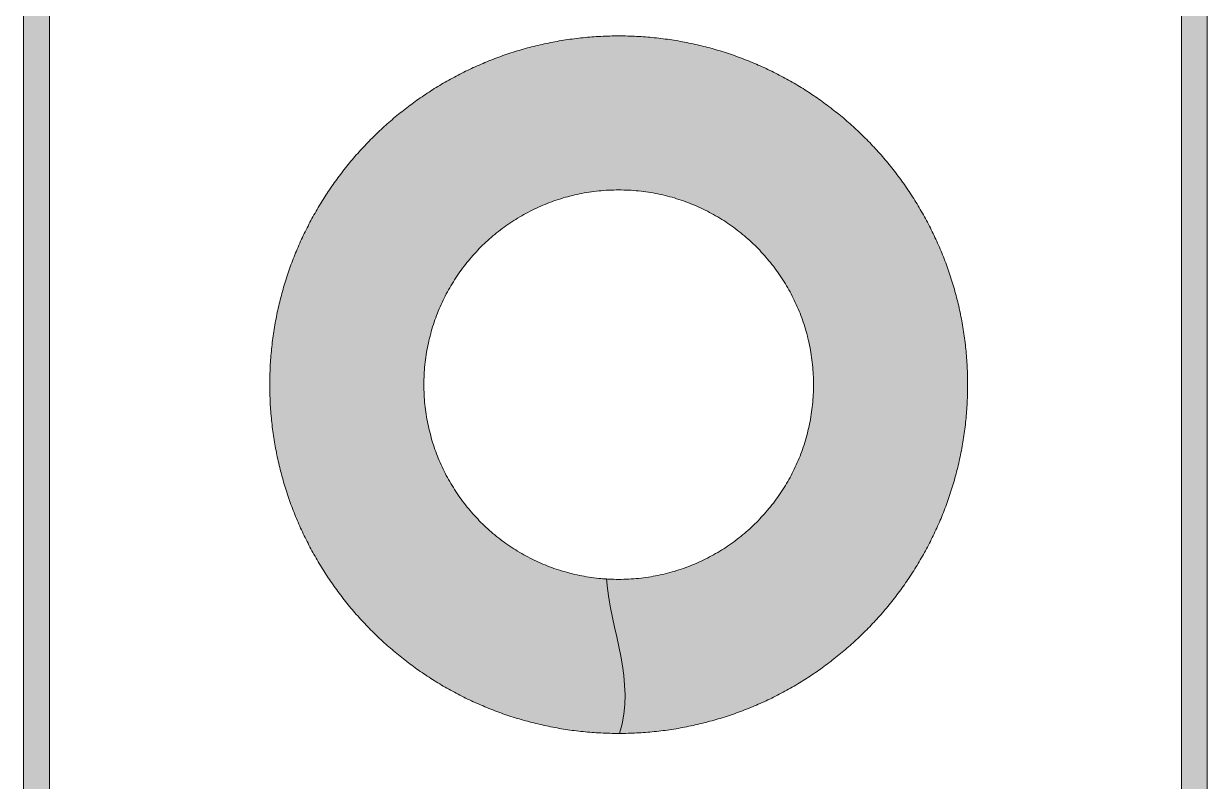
# Model space of a CAD drawing. Header units: millimetres. Extents: x 19 to 38, y -32 to 86.
# Drawn here: x 19.13 to 38.33, y 24.02 to 36.31 of the extents above; entities that cross this region are included whole.
import ezdxf

# ---------------------------------------------------------------- set-up
doc = ezdxf.new("R2010")
doc.units = ezdxf.units.MM
doc.header["$MEASUREMENT"] = 0
doc.layers.add('Layer 2', color=7, linetype='Continuous', lineweight=0)

msp = doc.modelspace()

# ---------------------------------------------------------------- hatches: boundary and pattern name
at = {"layer": 'Layer 2', "transparency": 33554687}
h = msp.add_hatch(color=7, dxfattribs=at)
h.dxf.hatch_style = 2
edge = h.paths.add_edge_path()
edge.add_spline(control_points=[(35.514, 77.363), (35.514, 77.363), (35.083, 77.362), (35.083, 77.362), (35.083, 77.362), (34.652, 77.36), (34.652, 77.36), (33.813, 77.358), (34.893, 77.355), (34.053, 77.353), (34.053, 77.209), (34.053, 77.075), (34.053, 76.929), (34.893, 76.931), (33.813, 76.934), (34.652, 76.936), (34.652, 76.936), (35.083, 76.938), (35.083, 76.938), (35.083, 76.938), (35.514, 76.939), (35.514, 76.939), (35.679, 76.939), (35.841, 76.922), (35.997, 76.889), (36.153, 76.857), (36.304, 76.809), (36.447, 76.747), (36.591, 76.686), (36.727, 76.61), (36.855, 76.523), (36.982, 76.435), (37.101, 76.336), (37.21, 76.226), (37.319, 76.115), (37.417, 75.995), (37.503, 75.865), (37.59, 75.736), (37.664, 75.598), (37.725, 75.452), (37.786, 75.307), (37.833, 75.154), (37.865, 74.996), (37.897, 74.838), (37.914, 74.674), (37.914, 74.506), (37.914, 74.506), (37.914, 61.498), (37.914, 61.498), (37.914, 61.498), (37.914, 48.49), (37.914, 48.49), (37.914, 48.49), (37.914, 35.482), (37.914, 35.482), (37.914, 35.482), (37.914, 22.474), (37.914, 22.474), (37.914, 22.474), (37.914, 9.466), (37.914, 9.466), (37.914, 9.466), (37.914, -3.542), (37.914, -3.542), (37.914, -3.542), (37.914, -16.55), (37.914, -16.55), (37.914, -16.55), (37.914, -29.558), (37.914, -29.558), (37.914, -29.725), (37.897, -29.889), (37.865, -30.047), (37.833, -30.205), (37.786, -30.358), (37.725, -30.504), (37.664, -30.649), (37.59, -30.787), (37.503, -30.917), (37.417, -31.046), (37.319, -31.167), (37.21, -31.277), (37.101, -31.387), (36.982, -31.486), (36.855, -31.574), (36.727, -31.661), (36.591, -31.737), (36.447, -31.798), (36.304, -31.86), (36.153, -31.908), (35.997, -31.94), (35.841, -31.973), (35.679, -31.99), (35.514, -31.99), (35.514, -31.99), (33.818, -31.99), (33.818, -31.99), (33.818, -31.99), (32.123, -31.99), (32.123, -31.99), (32.123, -31.99), (30.427, -31.99), (30.427, -31.99), (30.427, -31.99), (28.732, -31.99), (28.732, -31.99), (28.732, -31.99), (27.037, -31.99), (27.037, -31.99), (27.037, -31.99), (25.341, -31.99), (25.341, -31.99), (25.341, -31.99), (23.646, -31.99), (23.646, -31.99), (23.646, -31.99), (21.95, -31.99), (21.95, -31.99), (21.785, -31.99), (21.623, -31.973), (21.467, -31.94), (21.311, -31.908), (21.161, -31.86), (21.017, -31.798), (20.873, -31.737), (20.737, -31.661), (20.609, -31.574), (20.482, -31.486), (20.363, -31.387), (20.254, -31.277), (20.145, -31.167), (20.047, -31.046), (19.961, -30.917), (19.874, -30.787), (19.8, -30.649), (19.739, -30.504), (19.678, -30.358), (19.631, -30.205), (19.599, -30.047), (19.567, -29.889), (19.55, -29.725), (19.55, -29.558), (19.55, -29.558), (19.55, -16.55), (19.55, -16.55), (19.55, -16.55), (19.55, -3.542), (19.55, -3.542), (19.55, -3.542), (19.55, 9.466), (19.55, 9.466), (19.55, 9.466), (19.55, 22.474), (19.55, 22.474), (19.55, 22.474), (19.55, 35.482), (19.55, 35.482), (19.55, 35.482), (19.55, 48.49), (19.55, 48.49), (19.55, 48.49), (19.55, 61.498), (19.55, 61.498), (19.55, 61.498), (19.55, 74.506), (19.55, 74.506), (19.55, 74.674), (19.567, 74.838), (19.599, 74.996), (19.631, 75.154), (19.678, 75.307), (19.739, 75.452), (19.8, 75.598), (19.874, 75.736), (19.961, 75.865), (20.047, 75.995), (20.145, 76.115), (20.254, 76.226), (20.363, 76.336), (20.482, 76.435), (20.609, 76.523), (20.737, 76.61), (20.873, 76.686), (21.017, 76.747), (21.161, 76.809), (21.311, 76.857), (21.467, 76.889), (21.623, 76.922), (21.785, 76.939), (21.95, 76.939), (21.95, 76.939), (22.391, 76.939), (22.391, 76.939), (22.391, 76.939), (22.833, 76.939), (22.833, 76.939), (22.833, 76.939), (21.867, 76.939), (21.867, 76.939), (22.256, 76.939), (22.756, 76.939), (23.144, 76.939), (23.144, 77.084), (23.144, 77.219), (23.144, 77.363), (22.757, 77.361), (22.256, 77.364), (21.867, 77.363), (21.867, 77.363), (22.833, 77.363), (22.833, 77.363), (22.833, 77.363), (22.391, 77.363), (22.391, 77.363), (22.391, 77.363), (21.95, 77.363), (21.95, 77.363), (21.756, 77.363), (21.566, 77.343), (21.383, 77.305), (21.2, 77.267), (21.023, 77.21), (20.854, 77.138), (20.686, 77.066), (20.526, 76.977), (20.376, 76.874), (20.226, 76.772), (20.086, 76.655), (19.958, 76.525), (19.831, 76.396), (19.715, 76.254), (19.614, 76.102), (19.513, 75.95), (19.425, 75.788), (19.354, 75.617), (19.283, 75.446), (19.227, 75.267), (19.189, 75.081), (19.152, 74.896), (19.132, 74.703), (19.132, 74.506), (19.132, 74.506), (19.132, 61.498), (19.132, 61.498), (19.132, 61.498), (19.132, 48.49), (19.132, 48.49), (19.132, 48.49), (19.132, 35.482), (19.132, 35.482), (19.132, 35.482), (19.132, 22.474), (19.132, 22.474), (19.132, 22.474), (19.132, 9.466), (19.132, 9.466), (19.132, 9.466), (19.132, -3.542), (19.132, -3.542), (19.132, -3.542), (19.132, -16.55), (19.132, -16.55), (19.132, -16.55), (19.132, -29.558), (19.132, -29.558), (19.132, -29.755), (19.152, -29.947), (19.189, -30.133), (19.227, -30.318), (19.283, -30.498), (19.354, -30.668), (19.425, -30.839), (19.513, -31.002), (19.614, -31.154), (19.715, -31.306), (19.831, -31.447), (19.958, -31.576), (20.086, -31.706), (20.226, -31.823), (20.376, -31.925), (20.526, -32.028), (20.686, -32.117), (20.854, -32.189), (21.023, -32.261), (21.2, -32.318), (21.383, -32.356), (21.566, -32.394), (21.756, -32.414), (21.95, -32.414), (21.95, -32.414), (23.646, -32.414), (23.646, -32.414), (23.646, -32.414), (25.341, -32.414), (25.341, -32.414), (25.341, -32.414), (27.037, -32.414), (27.037, -32.414), (27.037, -32.414), (28.732, -32.414), (28.732, -32.414), (28.732, -32.414), (30.427, -32.414), (30.427, -32.414), (30.427, -32.414), (32.123, -32.414), (32.123, -32.414), (32.123, -32.414), (33.818, -32.414), (33.818, -32.414), (33.818, -32.414), (35.514, -32.414), (35.514, -32.414), (35.708, -32.414), (35.898, -32.394), (36.081, -32.356), (36.264, -32.318), (36.441, -32.261), (36.61, -32.189), (36.778, -32.117), (36.938, -32.028), (37.088, -31.925), (37.238, -31.823), (37.378, -31.706), (37.506, -31.576), (37.633, -31.447), (37.749, -31.306), (37.85, -31.154), (37.952, -31.002), (38.039, -30.839), (38.11, -30.668), (38.182, -30.498), (38.237, -30.318), (38.275, -30.133), (38.312, -29.947), (38.332, -29.755), (38.332, -29.558), (38.332, -29.558), (38.332, -16.55), (38.332, -16.55), (38.332, -16.55), (38.332, -3.542), (38.332, -3.542), (38.332, -3.542), (38.332, 9.466), (38.332, 9.466), (38.332, 9.466), (38.332, 22.474), (38.332, 22.474), (38.332, 22.474), (38.332, 35.482), (38.332, 35.482), (38.332, 35.482), (38.332, 48.49), (38.332, 48.49), (38.332, 48.49), (38.332, 61.498), (38.332, 61.498), (38.332, 61.498), (38.332, 74.506), (38.332, 74.506), (38.332, 74.703), (38.312, 74.896), (38.275, 75.081), (38.237, 75.267), (38.182, 75.446), (38.11, 75.617), (38.039, 75.788), (37.952, 75.95), (37.85, 76.102), (37.749, 76.254), (37.633, 76.396), (37.506, 76.525), (37.378, 76.655), (37.238, 76.772), (37.088, 76.874), (36.938, 76.977), (36.778, 77.066), (36.61, 77.138), (36.441, 77.21), (36.264, 77.267), (36.081, 77.305), (35.898, 77.343), (35.708, 77.363), (35.514, 77.363)], knot_values=[0, 0, 0, 0, 1, 1, 1, 2, 2, 2, 3, 3, 3, 4, 4, 4, 5, 5, 5, 6, 6, 6, 7, 7, 7, 8, 8, 8, 9, 9, 9, 10, 10, 10, 11, 11, 11, 12, 12, 12, 13, 13, 13, 14, 14, 14, 15, 15, 15, 16, 16, 16, 17, 17, 17, 18, 18, 18, 19, 19, 19, 20, 20, 20, 21, 21, 21, 22, 22, 22, 23, 23, 23, 24, 24, 24, 25, 25, 25, 26, 26, 26, 27, 27, 27, 28, 28, 28, 29, 29, 29, 30, 30, 30, 31, 31, 31, 32, 32, 32, 33, 33, 33, 34, 34, 34, 35, 35, 35, 36, 36, 36, 37, 37, 37, 38, 38, 38, 39, 39, 39, 40, 40, 40, 41, 41, 41, 42, 42, 42, 43, 43, 43, 44, 44, 44, 45, 45, 45, 46, 46, 46, 47, 47, 47, 48, 48, 48, 49, 49, 49, 50, 50, 50, 51, 51, 51, 52, 52, 52, 53, 53, 53, 54, 54, 54, 55, 55, 55, 56, 56, 56, 57, 57, 57, 58, 58, 58, 59, 59, 59, 60, 60, 60, 61, 61, 61, 62, 62, 62, 63, 63, 63, 64, 64, 64, 65, 65, 65, 66, 66, 66, 67, 67, 67, 68, 68, 68, 69, 69, 69, 70, 70, 70, 71, 71, 71, 72, 72, 72, 73, 73, 73, 74, 74, 74, 75, 75, 75, 76, 76, 76, 77, 77, 77, 78, 78, 78, 79, 79, 79, 80, 80, 80, 81, 81, 81, 82, 82, 82, 83, 83, 83, 84, 84, 84, 85, 85, 85, 86, 86, 86, 87, 87, 87, 88, 88, 88, 89, 89, 89, 90, 90, 90, 91, 91, 91, 92, 92, 92, 93, 93, 93, 94, 94, 94, 95, 95, 95, 96, 96, 96, 97, 97, 97, 98, 98, 98, 99, 99, 99, 100, 100, 100, 101, 101, 101, 102, 102, 102, 103, 103, 103, 104, 104, 104, 105, 105, 105, 106, 106, 106, 107, 107, 107, 108, 108, 108, 109, 109, 109, 110, 110, 110, 111, 111, 111, 112, 112, 112, 113, 113, 113, 114, 114, 114, 115, 115, 115, 116, 116, 116, 117, 117, 117, 118, 118, 118, 119, 119, 119, 120, 120, 120, 121, 121, 121, 122, 122, 122, 123, 123, 123, 124, 124, 124, 125, 125, 125, 126, 126, 126, 127, 127, 127, 128, 128, 128, 128], degree=3, periodic=0)
h = msp.add_hatch(color=7, dxfattribs=at)
h.dxf.hatch_style = 2
edge = h.paths.add_edge_path()
edge.add_spline(control_points=[(34.437, 30.747), (34.432, 30.844), (34.424, 30.939), (34.415, 31.034), (34.405, 31.129), (34.393, 31.224), (34.379, 31.317), (34.364, 31.411), (34.348, 31.504), (34.329, 31.596), (34.31, 31.688), (34.289, 31.779), (34.266, 31.869), (34.242, 31.96), (34.217, 32.049), (34.189, 32.138), (34.162, 32.226), (34.132, 32.314), (34.1, 32.401), (34.068, 32.487), (34.034, 32.573), (33.999, 32.657), (33.963, 32.742), (33.925, 32.826), (33.885, 32.908), (33.845, 32.991), (33.804, 33.072), (33.76, 33.152), (33.716, 33.232), (33.671, 33.311), (33.623, 33.389), (33.576, 33.467), (33.527, 33.543), (33.476, 33.619), (33.425, 33.694), (33.373, 33.768), (33.318, 33.841), (33.264, 33.913), (33.208, 33.985), (33.15, 34.055), (33.092, 34.125), (33.033, 34.193), (32.972, 34.26), (32.911, 34.327), (32.848, 34.393), (32.784, 34.457), (32.72, 34.521), (32.655, 34.583), (32.588, 34.644), (32.521, 34.705), (32.452, 34.765), (32.382, 34.822), (32.312, 34.88), (32.241, 34.936), (32.168, 34.99), (32.096, 35.045), (32.022, 35.098), (31.946, 35.148), (31.871, 35.199), (31.795, 35.249), (31.717, 35.296), (31.639, 35.343), (31.56, 35.389), (31.48, 35.432), (31.4, 35.476), (31.318, 35.518), (31.236, 35.557), (31.153, 35.597), (31.07, 35.635), (30.985, 35.671), (30.9, 35.707), (30.815, 35.741), (30.728, 35.772), (30.641, 35.804), (30.554, 35.834), (30.465, 35.862), (30.377, 35.889), (30.287, 35.915), (30.197, 35.938), (30.107, 35.961), (30.015, 35.982), (29.923, 36.001), (29.831, 36.02), (29.738, 36.037), (29.645, 36.051), (29.551, 36.065), (29.457, 36.077), (29.362, 36.087), (29.267, 36.097), (29.171, 36.104), (29.075, 36.109), (28.979, 36.114), (28.882, 36.116), (28.784, 36.116), (28.687, 36.116), (28.59, 36.114), (28.493, 36.109), (28.397, 36.104), (28.301, 36.097), (28.206, 36.087), (28.111, 36.077), (28.017, 36.065), (27.923, 36.051), (27.83, 36.037), (27.737, 36.02), (27.645, 36.001), (27.553, 35.982), (27.462, 35.961), (27.371, 35.938), (27.281, 35.915), (27.191, 35.889), (27.103, 35.862), (27.014, 35.834), (26.927, 35.804), (26.84, 35.772), (26.753, 35.741), (26.668, 35.707), (26.583, 35.671), (26.498, 35.635), (26.415, 35.597), (26.332, 35.557), (26.25, 35.518), (26.169, 35.476), (26.088, 35.432), (26.008, 35.389), (25.929, 35.343), (25.851, 35.296), (25.774, 35.249), (25.697, 35.199), (25.622, 35.148), (25.546, 35.098), (25.472, 35.045), (25.4, 34.99), (25.327, 34.936), (25.256, 34.88), (25.186, 34.822), (25.116, 34.765), (25.047, 34.705), (24.98, 34.644), (24.913, 34.583), (24.848, 34.521), (24.784, 34.457), (24.72, 34.393), (24.657, 34.327), (24.596, 34.26), (24.535, 34.193), (24.476, 34.125), (24.418, 34.055), (24.36, 33.985), (24.304, 33.913), (24.25, 33.841), (24.196, 33.768), (24.143, 33.694), (24.092, 33.619), (24.041, 33.543), (23.992, 33.467), (23.945, 33.389), (23.897, 33.311), (23.852, 33.232), (23.808, 33.152), (23.765, 33.072), (23.723, 32.991), (23.683, 32.908), (23.643, 32.826), (23.605, 32.742), (23.57, 32.657), (23.534, 32.573), (23.5, 32.487), (23.468, 32.401), (23.436, 32.314), (23.407, 32.226), (23.379, 32.138), (23.351, 32.049), (23.326, 31.96), (23.303, 31.869), (23.279, 31.779), (23.258, 31.688), (23.239, 31.596), (23.22, 31.504), (23.204, 31.411), (23.189, 31.317), (23.175, 31.224), (23.163, 31.129), (23.153, 31.034), (23.144, 30.939), (23.136, 30.844), (23.131, 30.747), (23.127, 30.651), (23.124, 30.554), (23.124, 30.456), (23.124, 30.359), (23.127, 30.262), (23.131, 30.166), (23.136, 30.069), (23.144, 29.974), (23.153, 29.879), (23.163, 29.784), (23.175, 29.689), (23.189, 29.596), (23.204, 29.502), (23.22, 29.409), (23.239, 29.317), (23.258, 29.225), (23.279, 29.134), (23.303, 29.044), (23.326, 28.953), (23.351, 28.864), (23.379, 28.775), (23.407, 28.687), (23.436, 28.599), (23.468, 28.512), (23.5, 28.426), (23.534, 28.34), (23.57, 28.255), (23.605, 28.171), (23.643, 28.087), (23.683, 28.005), (23.723, 27.922), (23.765, 27.841), (23.808, 27.761), (23.852, 27.681), (23.897, 27.602), (23.945, 27.524), (23.992, 27.446), (24.041, 27.369), (24.092, 27.294), (24.143, 27.219), (24.196, 27.145), (24.25, 27.072), (24.304, 26.999), (24.36, 26.928), (24.418, 26.858), (24.476, 26.788), (24.535, 26.72), (24.596, 26.653), (24.657, 26.586), (24.72, 26.52), (24.784, 26.456), (24.848, 26.392), (24.913, 26.329), (24.98, 26.269), (25.047, 26.208), (25.116, 26.148), (25.186, 26.091), (25.256, 26.033), (25.327, 25.977), (25.4, 25.922), (25.472, 25.868), (25.546, 25.815), (25.622, 25.764), (25.697, 25.713), (25.774, 25.664), (25.851, 25.617), (25.929, 25.57), (26.008, 25.524), (26.088, 25.481), (26.169, 25.437), (26.25, 25.395), (26.332, 25.355), (26.415, 25.316), (26.498, 25.278), (26.583, 25.242), (26.668, 25.206), (26.753, 25.172), (26.84, 25.14), (26.927, 25.109), (27.014, 25.079), (27.103, 25.051), (27.191, 25.024), (27.281, 24.998), (27.371, 24.975), (27.462, 24.952), (27.553, 24.93), (27.645, 24.912), (27.737, 24.893), (27.83, 24.876), (27.923, 24.862), (28.017, 24.847), (28.111, 24.835), (28.206, 24.826), (28.301, 24.816), (28.397, 24.809), (28.493, 24.804), (28.59, 24.799), (28.687, 24.796), (28.784, 24.796), (28.788, 24.796), (28.791, 24.797), (28.795, 24.797), (29.067, 25.632), (28.652, 26.468), (28.584, 27.303), (28.543, 27.306), (28.502, 27.309), (28.461, 27.313), (28.408, 27.318), (28.355, 27.325), (28.303, 27.333), (28.251, 27.341), (28.199, 27.35), (28.147, 27.361), (28.096, 27.371), (28.045, 27.383), (27.994, 27.396), (27.944, 27.409), (27.894, 27.423), (27.844, 27.438), (27.795, 27.454), (27.746, 27.47), (27.698, 27.488), (27.649, 27.506), (27.601, 27.525), (27.554, 27.545), (27.507, 27.565), (27.46, 27.586), (27.414, 27.608), (27.368, 27.63), (27.323, 27.653), (27.278, 27.678), (27.233, 27.702), (27.189, 27.728), (27.145, 27.754), (27.102, 27.78), (27.059, 27.808), (27.017, 27.836), (26.975, 27.864), (26.934, 27.894), (26.893, 27.924), (26.853, 27.955), (26.813, 27.986), (26.774, 28.018), (26.735, 28.05), (26.697, 28.083), (26.659, 28.117), (26.622, 28.151), (26.585, 28.186), (26.55, 28.222), (26.514, 28.258), (26.479, 28.294), (26.445, 28.332), (26.411, 28.369), (26.378, 28.407), (26.346, 28.446), (26.313, 28.485), (26.282, 28.525), (26.252, 28.566), (26.222, 28.606), (26.192, 28.648), (26.164, 28.69), (26.135, 28.732), (26.108, 28.774), (26.082, 28.818), (26.055, 28.861), (26.03, 28.905), (26.005, 28.95), (25.981, 28.995), (25.958, 29.04), (25.936, 29.086), (25.913, 29.132), (25.892, 29.179), (25.872, 29.226), (25.852, 29.274), (25.834, 29.322), (25.816, 29.37), (25.798, 29.418), (25.782, 29.467), (25.766, 29.517), (25.751, 29.566), (25.737, 29.616), (25.724, 29.667), (25.711, 29.717), (25.699, 29.768), (25.688, 29.82), (25.678, 29.871), (25.668, 29.923), (25.66, 29.975), (25.652, 30.027), (25.646, 30.08), (25.64, 30.133), (25.635, 30.186), (25.631, 30.24), (25.628, 30.294), (25.625, 30.348), (25.624, 30.402), (25.624, 30.456), (25.624, 30.511), (25.625, 30.565), (25.628, 30.619), (25.631, 30.673), (25.635, 30.726), (25.64, 30.78), (25.646, 30.833), (25.652, 30.885), (25.66, 30.938), (25.668, 30.99), (25.678, 31.042), (25.688, 31.093), (25.699, 31.145), (25.711, 31.196), (25.724, 31.246), (25.737, 31.297), (25.751, 31.347), (25.766, 31.396), (25.782, 31.446), (25.798, 31.495), (25.816, 31.543), (25.834, 31.591), (25.852, 31.639), (25.872, 31.686), (25.892, 31.734), (25.913, 31.78), (25.936, 31.826), (25.958, 31.872), (25.981, 31.918), (26.005, 31.963), (26.03, 32.007), (26.055, 32.052), (26.082, 32.095), (26.108, 32.138), (26.135, 32.181), (26.164, 32.223), (26.192, 32.265), (26.222, 32.307), (26.252, 32.347), (26.282, 32.388), (26.313, 32.427), (26.346, 32.466), (26.378, 32.505), (26.411, 32.544), (26.445, 32.581), (26.479, 32.619), (26.514, 32.655), (26.55, 32.691), (26.585, 32.727), (26.622, 32.762), (26.659, 32.796), (26.697, 32.83), (26.735, 32.863), (26.774, 32.895), (26.813, 32.927), (26.853, 32.958), (26.893, 32.989), (26.934, 33.019), (26.975, 33.048), (27.017, 33.077), (27.059, 33.105), (27.102, 33.133), (27.145, 33.159), (27.189, 33.185), (27.233, 33.211), (27.278, 33.235), (27.323, 33.259), (27.368, 33.283), (27.414, 33.305), (27.46, 33.327), (27.507, 33.348), (27.554, 33.368), (27.601, 33.388), (27.649, 33.407), (27.698, 33.425), (27.746, 33.442), (27.795, 33.459), (27.844, 33.474), (27.894, 33.49), (27.944, 33.504), (27.994, 33.517), (28.045, 33.53), (28.096, 33.542), (28.147, 33.552), (28.199, 33.563), (28.251, 33.572), (28.303, 33.58), (28.355, 33.588), (28.408, 33.595), (28.461, 33.6), (28.514, 33.606), (28.568, 33.61), (28.621, 33.612), (28.675, 33.615), (28.73, 33.616), (28.784, 33.616), (28.839, 33.616), (28.893, 33.615), (28.947, 33.612), (29.001, 33.61), (29.054, 33.606), (29.107, 33.6), (29.16, 33.595), (29.213, 33.588), (29.265, 33.58), (29.318, 33.572), (29.369, 33.563), (29.421, 33.552), (29.472, 33.542), (29.523, 33.53), (29.574, 33.517), (29.624, 33.504), (29.674, 33.49), (29.724, 33.474), (29.773, 33.459), (29.822, 33.442), (29.871, 33.425), (29.919, 33.407), (29.967, 33.388), (30.014, 33.368), (30.061, 33.348), (30.108, 33.327), (30.154, 33.305), (30.2, 33.283), (30.246, 33.259), (30.29, 33.235), (30.335, 33.211), (30.379, 33.185), (30.423, 33.159), (30.466, 33.133), (30.509, 33.105), (30.551, 33.077), (30.593, 33.048), (30.634, 33.019), (30.675, 32.989), (30.715, 32.958), (30.755, 32.927), (30.794, 32.895), (30.833, 32.863), (30.871, 32.83), (30.909, 32.796), (30.946, 32.762), (30.983, 32.727), (31.018, 32.691), (31.054, 32.655), (31.089, 32.619), (31.123, 32.581), (31.157, 32.544), (31.19, 32.505), (31.222, 32.466), (31.255, 32.427), (31.286, 32.388), (31.316, 32.347), (31.347, 32.307), (31.376, 32.265), (31.404, 32.223), (31.433, 32.181), (31.46, 32.138), (31.487, 32.095), (31.513, 32.052), (31.538, 32.007), (31.563, 31.963), (31.587, 31.918), (31.61, 31.872), (31.632, 31.826), (31.655, 31.78), (31.676, 31.734), (31.696, 31.686), (31.716, 31.639), (31.735, 31.591), (31.752, 31.543), (31.77, 31.495), (31.787, 31.446), (31.802, 31.396), (31.817, 31.347), (31.832, 31.297), (31.845, 31.246), (31.858, 31.196), (31.869, 31.145), (31.88, 31.093), (31.89, 31.042), (31.9, 30.99), (31.908, 30.938), (31.916, 30.885), (31.922, 30.833), (31.928, 30.78), (31.933, 30.726), (31.937, 30.673), (31.94, 30.619), (31.943, 30.565), (31.944, 30.511), (31.944, 30.456), (31.944, 30.402), (31.943, 30.348), (31.94, 30.294), (31.937, 30.24), (31.933, 30.186), (31.928, 30.133), (31.922, 30.08), (31.916, 30.027), (31.908, 29.975), (31.9, 29.923), (31.89, 29.871), (31.88, 29.82), (31.869, 29.768), (31.858, 29.717), (31.845, 29.667), (31.832, 29.616), (31.817, 29.566), (31.802, 29.517), (31.787, 29.467), (31.77, 29.418), (31.752, 29.37), (31.735, 29.322), (31.716, 29.274), (31.696, 29.226), (31.676, 29.179), (31.655, 29.132), (31.632, 29.086), (31.61, 29.04), (31.587, 28.995), (31.563, 28.95), (31.538, 28.905), (31.513, 28.861), (31.487, 28.818), (31.46, 28.774), (31.433, 28.732), (31.404, 28.69), (31.376, 28.648), (31.347, 28.606), (31.316, 28.566), (31.286, 28.525), (31.255, 28.485), (31.222, 28.446), (31.19, 28.407), (31.157, 28.369), (31.123, 28.332), (31.089, 28.294), (31.054, 28.258), (31.018, 28.222), (30.983, 28.186), (30.946, 28.151), (30.909, 28.117), (30.871, 28.083), (30.833, 28.05), (30.794, 28.018), (30.755, 27.986), (30.715, 27.955), (30.675, 27.924), (30.634, 27.894), (30.593, 27.864), (30.551, 27.836), (30.509, 27.808), (30.466, 27.78), (30.423, 27.754), (30.379, 27.728), (30.335, 27.702), (30.29, 27.678), (30.246, 27.653), (30.2, 27.63), (30.154, 27.608), (30.108, 27.586), (30.061, 27.565), (30.014, 27.545), (29.967, 27.525), (29.919, 27.506), (29.871, 27.488), (29.822, 27.47), (29.773, 27.454), (29.724, 27.438), (29.674, 27.423), (29.624, 27.409), (29.574, 27.396), (29.523, 27.383), (29.472, 27.371), (29.421, 27.361), (29.369, 27.35), (29.318, 27.341), (29.265, 27.333), (29.213, 27.325), (29.16, 27.318), (29.107, 27.313), (29.054, 27.307), (29.001, 27.303), (28.947, 27.301), (28.893, 27.298), (28.839, 27.296), (28.784, 27.296), (28.73, 27.296), (28.675, 27.298), (28.621, 27.301), (28.609, 27.301), (28.597, 27.303), (28.584, 27.303), (28.652, 26.468), (29.067, 25.632), (28.795, 24.797), (28.889, 24.797), (28.982, 24.799), (29.075, 24.804), (29.171, 24.809), (29.267, 24.816), (29.362, 24.826), (29.457, 24.835), (29.551, 24.847), (29.645, 24.862), (29.738, 24.876), (29.831, 24.893), (29.923, 24.912), (30.015, 24.93), (30.107, 24.952), (30.197, 24.975), (30.287, 24.998), (30.377, 25.024), (30.465, 25.051), (30.554, 25.079), (30.641, 25.109), (30.728, 25.14), (30.815, 25.172), (30.9, 25.206), (30.985, 25.242), (31.07, 25.278), (31.153, 25.316), (31.236, 25.355), (31.318, 25.395), (31.4, 25.437), (31.48, 25.481), (31.56, 25.524), (31.639, 25.57), (31.717, 25.617), (31.795, 25.664), (31.871, 25.713), (31.946, 25.764), (32.022, 25.815), (32.096, 25.868), (32.168, 25.922), (32.241, 25.977), (32.312, 26.033), (32.382, 26.091), (32.452, 26.148), (32.521, 26.208), (32.588, 26.269), (32.655, 26.329), (32.72, 26.392), (32.784, 26.456), (32.848, 26.52), (32.911, 26.586), (32.972, 26.653), (33.033, 26.72), (33.092, 26.788), (33.15, 26.858), (33.208, 26.928), (33.264, 26.999), (33.318, 27.072), (33.373, 27.145), (33.425, 27.219), (33.476, 27.294), (33.527, 27.369), (33.576, 27.446), (33.623, 27.524), (33.671, 27.602), (33.716, 27.681), (33.76, 27.761), (33.804, 27.841), (33.845, 27.922), (33.885, 28.005), (33.925, 28.087), (33.963, 28.171), (33.999, 28.255), (34.034, 28.34), (34.068, 28.426), (34.1, 28.512), (34.132, 28.599), (34.162, 28.687), (34.189, 28.775), (34.217, 28.864), (34.242, 28.953), (34.266, 29.044), (34.289, 29.134), (34.31, 29.225), (34.329, 29.317), (34.348, 29.409), (34.364, 29.502), (34.379, 29.596), (34.393, 29.689), (34.405, 29.784), (34.415, 29.879), (34.424, 29.974), (34.432, 30.069), (34.437, 30.166), (34.442, 30.262), (34.444, 30.359), (34.444, 30.456), (34.444, 30.554), (34.442, 30.651), (34.437, 30.747)], knot_values=[0, 0, 0, 0, 1, 1, 1, 2, 2, 2, 3, 3, 3, 4, 4, 4, 5, 5, 5, 6, 6, 6, 7, 7, 7, 8, 8, 8, 9, 9, 9, 10, 10, 10, 11, 11, 11, 12, 12, 12, 13, 13, 13, 14, 14, 14, 15, 15, 15, 16, 16, 16, 17, 17, 17, 18, 18, 18, 19, 19, 19, 20, 20, 20, 21, 21, 21, 22, 22, 22, 23, 23, 23, 24, 24, 24, 25, 25, 25, 26, 26, 26, 27, 27, 27, 28, 28, 28, 29, 29, 29, 30, 30, 30, 31, 31, 31, 32, 32, 32, 33, 33, 33, 34, 34, 34, 35, 35, 35, 36, 36, 36, 37, 37, 37, 38, 38, 38, 39, 39, 39, 40, 40, 40, 41, 41, 41, 42, 42, 42, 43, 43, 43, 44, 44, 44, 45, 45, 45, 46, 46, 46, 47, 47, 47, 48, 48, 48, 49, 49, 49, 50, 50, 50, 51, 51, 51, 52, 52, 52, 53, 53, 53, 54, 54, 54, 55, 55, 55, 56, 56, 56, 57, 57, 57, 58, 58, 58, 59, 59, 59, 60, 60, 60, 61, 61, 61, 62, 62, 62, 63, 63, 63, 64, 64, 64, 65, 65, 65, 66, 66, 66, 67, 67, 67, 68, 68, 68, 69, 69, 69, 70, 70, 70, 71, 71, 71, 72, 72, 72, 73, 73, 73, 74, 74, 74, 75, 75, 75, 76, 76, 76, 77, 77, 77, 78, 78, 78, 79, 79, 79, 80, 80, 80, 81, 81, 81, 82, 82, 82, 83, 83, 83, 84, 84, 84, 85, 85, 85, 86, 86, 86, 87, 87, 87, 88, 88, 88, 89, 89, 89, 90, 90, 90, 91, 91, 91, 92, 92, 92, 93, 93, 93, 94, 94, 94, 95, 95, 95, 96, 96, 96, 97, 97, 97, 98, 98, 98, 99, 99, 99, 100, 100, 100, 101, 101, 101, 102, 102, 102, 103, 103, 103, 104, 104, 104, 105, 105, 105, 106, 106, 106, 107, 107, 107, 108, 108, 108, 109, 109, 109, 110, 110, 110, 111, 111, 111, 112, 112, 112, 113, 113, 113, 114, 114, 114, 115, 115, 115, 116, 116, 116, 117, 117, 117, 118, 118, 118, 119, 119, 119, 120, 120, 120, 121, 121, 121, 122, 122, 122, 123, 123, 123, 124, 124, 124, 125, 125, 125, 126, 126, 126, 127, 127, 127, 128, 128, 128, 129, 129, 129, 130, 130, 130, 131, 131, 131, 132, 132, 132, 133, 133, 133, 134, 134, 134, 135, 135, 135, 136, 136, 136, 137, 137, 137, 138, 138, 138, 139, 139, 139, 140, 140, 140, 141, 141, 141, 142, 142, 142, 143, 143, 143, 144, 144, 144, 145, 145, 145, 146, 146, 146, 147, 147, 147, 148, 148, 148, 149, 149, 149, 150, 150, 150, 151, 151, 151, 152, 152, 152, 153, 153, 153, 154, 154, 154, 155, 155, 155, 156, 156, 156, 157, 157, 157, 158, 158, 158, 159, 159, 159, 160, 160, 160, 161, 161, 161, 162, 162, 162, 163, 163, 163, 164, 164, 164, 165, 165, 165, 166, 166, 166, 167, 167, 167, 168, 168, 168, 169, 169, 169, 170, 170, 170, 171, 171, 171, 172, 172, 172, 173, 173, 173, 174, 174, 174, 175, 175, 175, 176, 176, 176, 177, 177, 177, 178, 178, 178, 179, 179, 179, 180, 180, 180, 181, 181, 181, 182, 182, 182, 183, 183, 183, 184, 184, 184, 185, 185, 185, 186, 186, 186, 187, 187, 187, 188, 188, 188, 189, 189, 189, 190, 190, 190, 191, 191, 191, 192, 192, 192, 193, 193, 193, 194, 194, 194, 195, 195, 195, 196, 196, 196, 197, 197, 197, 198, 198, 198, 199, 199, 199, 200, 200, 200, 201, 201, 201, 202, 202, 202, 203, 203, 203, 204, 204, 204, 205, 205, 205, 206, 206, 206, 207, 207, 207, 208, 208, 208, 209, 209, 209, 210, 210, 210, 211, 211, 211, 212, 212, 212, 213, 213, 213, 214, 214, 214, 215, 215, 215, 216, 216, 216, 217, 217, 217, 218, 218, 218, 219, 219, 219, 220, 220, 220, 221, 221, 221, 222, 222, 222, 223, 223, 223, 224, 224, 224, 225, 225, 225, 226, 226, 226, 227, 227, 227, 228, 228, 228, 229, 229, 229, 230, 230, 230, 231, 231, 231, 232, 232, 232, 233, 233, 233, 234, 234, 234, 235, 235, 235, 236, 236, 236, 237, 237, 237, 238, 238, 238, 239, 239, 239, 240, 240, 240, 241, 241, 241, 242, 242, 242, 243, 243, 243, 244, 244, 244, 245, 245, 245, 246, 246, 246, 247, 247, 247, 248, 248, 248, 249, 249, 249, 250, 250, 250, 251, 251, 251, 252, 252, 252, 253, 253, 253, 254, 254, 254, 255, 255, 255, 256, 256, 256, 257, 257, 257, 258, 258, 258, 259, 259, 259, 260, 260, 260, 260], degree=3, periodic=0)

# ---------------------------------------------------------------- linework, layer by layer
at = {"layer": 'Layer 2'}
for points, knots in [([(35.514, 77.363), (35.514, 77.363), (35.083, 77.362), (35.083, 77.362), (35.083, 77.362), (34.652, 77.36), (34.652, 77.36), (33.813, 77.358), (34.893, 77.355), (34.053, 77.353), (34.053, 77.209), (34.053, 77.075), (34.053, 76.929), (34.893, 76.931), (33.813, 76.934), (34.652, 76.936), (34.652, 76.936), (35.083, 76.938), (35.083, 76.938), (35.083, 76.938), (35.514, 76.939), (35.514, 76.939), (35.679, 76.939), (35.841, 76.922), (35.997, 76.889), (36.153, 76.857), (36.304, 76.809), (36.447, 76.747), (36.591, 76.686), (36.727, 76.61), (36.855, 76.523), (36.982, 76.435), (37.101, 76.336), (37.21, 76.226), (37.319, 76.115), (37.417, 75.995), (37.503, 75.865), (37.59, 75.736), (37.664, 75.598), (37.725, 75.452), (37.786, 75.307), (37.833, 75.154), (37.865, 74.996), (37.897, 74.838), (37.914, 74.674), (37.914, 74.506), (37.914, 74.506), (37.914, 61.498), (37.914, 61.498), (37.914, 61.498), (37.914, 48.49), (37.914, 48.49), (37.914, 48.49), (37.914, 35.482), (37.914, 35.482), (37.914, 35.482), (37.914, 22.474), (37.914, 22.474), (37.914, 22.474), (37.914, 9.466), (37.914, 9.466), (37.914, 9.466), (37.914, -3.542), (37.914, -3.542), (37.914, -3.542), (37.914, -16.55), (37.914, -16.55), (37.914, -16.55), (37.914, -29.558), (37.914, -29.558), (37.914, -29.725), (37.897, -29.889), (37.865, -30.047), (37.833, -30.205), (37.786, -30.358), (37.725, -30.504), (37.664, -30.649), (37.59, -30.787), (37.503, -30.917), (37.417, -31.046), (37.319, -31.167), (37.21, -31.277), (37.101, -31.387), (36.982, -31.486), (36.855, -31.574), (36.727, -31.661), (36.591, -31.737), (36.447, -31.798), (36.304, -31.86), (36.153, -31.908), (35.997, -31.94), (35.841, -31.973), (35.679, -31.99), (35.514, -31.99), (35.514, -31.99), (33.818, -31.99), (33.818, -31.99), (33.818, -31.99), (32.123, -31.99), (32.123, -31.99), (32.123, -31.99), (30.427, -31.99), (30.427, -31.99), (30.427, -31.99), (28.732, -31.99), (28.732, -31.99), (28.732, -31.99), (27.037, -31.99), (27.037, -31.99), (27.037, -31.99), (25.341, -31.99), (25.341, -31.99), (25.341, -31.99), (23.646, -31.99), (23.646, -31.99), (23.646, -31.99), (21.95, -31.99), (21.95, -31.99), (21.785, -31.99), (21.623, -31.973), (21.467, -31.94), (21.311, -31.908), (21.161, -31.86), (21.017, -31.798), (20.873, -31.737), (20.737, -31.661), (20.609, -31.574), (20.482, -31.486), (20.363, -31.387), (20.254, -31.277), (20.145, -31.167), (20.047, -31.046), (19.961, -30.917), (19.874, -30.787), (19.8, -30.649), (19.739, -30.504), (19.678, -30.358), (19.631, -30.205), (19.599, -30.047), (19.567, -29.889), (19.55, -29.725), (19.55, -29.558), (19.55, -29.558), (19.55, -16.55), (19.55, -16.55), (19.55, -16.55), (19.55, -3.542), (19.55, -3.542), (19.55, -3.542), (19.55, 9.466), (19.55, 9.466), (19.55, 9.466), (19.55, 22.474), (19.55, 22.474), (19.55, 22.474), (19.55, 35.482), (19.55, 35.482), (19.55, 35.482), (19.55, 48.49), (19.55, 48.49), (19.55, 48.49), (19.55, 61.498), (19.55, 61.498), (19.55, 61.498), (19.55, 74.506), (19.55, 74.506), (19.55, 74.674), (19.567, 74.838), (19.599, 74.996), (19.631, 75.154), (19.678, 75.307), (19.739, 75.452), (19.8, 75.598), (19.874, 75.736), (19.961, 75.865), (20.047, 75.995), (20.145, 76.115), (20.254, 76.226), (20.363, 76.336), (20.482, 76.435), (20.609, 76.523), (20.737, 76.61), (20.873, 76.686), (21.017, 76.747), (21.161, 76.809), (21.311, 76.857), (21.467, 76.889), (21.623, 76.922), (21.785, 76.939), (21.95, 76.939), (21.95, 76.939), (22.391, 76.939), (22.391, 76.939), (22.391, 76.939), (22.833, 76.939), (22.833, 76.939), (22.833, 76.939), (21.867, 76.939), (21.867, 76.939), (22.256, 76.939), (22.756, 76.939), (23.144, 76.939), (23.144, 77.084), (23.144, 77.219), (23.144, 77.363), (22.757, 77.361), (22.256, 77.364), (21.867, 77.363), (21.867, 77.363), (22.833, 77.363), (22.833, 77.363), (22.833, 77.363), (22.391, 77.363), (22.391, 77.363), (22.391, 77.363), (21.95, 77.363), (21.95, 77.363), (21.756, 77.363), (21.566, 77.343), (21.383, 77.305), (21.2, 77.267), (21.023, 77.21), (20.854, 77.138), (20.686, 77.066), (20.526, 76.977), (20.376, 76.874), (20.226, 76.772), (20.086, 76.655), (19.958, 76.525), (19.831, 76.396), (19.715, 76.254), (19.614, 76.102), (19.513, 75.95), (19.425, 75.788), (19.354, 75.617), (19.283, 75.446), (19.227, 75.267), (19.189, 75.081), (19.152, 74.896), (19.132, 74.703), (19.132, 74.506), (19.132, 74.506), (19.132, 61.498), (19.132, 61.498), (19.132, 61.498), (19.132, 48.49), (19.132, 48.49), (19.132, 48.49), (19.132, 35.482), (19.132, 35.482), (19.132, 35.482), (19.132, 22.474), (19.132, 22.474), (19.132, 22.474), (19.132, 9.466), (19.132, 9.466), (19.132, 9.466), (19.132, -3.542), (19.132, -3.542), (19.132, -3.542), (19.132, -16.55), (19.132, -16.55), (19.132, -16.55), (19.132, -29.558), (19.132, -29.558), (19.132, -29.755), (19.152, -29.947), (19.189, -30.133), (19.227, -30.318), (19.283, -30.498), (19.354, -30.668), (19.425, -30.839), (19.513, -31.002), (19.614, -31.154), (19.715, -31.306), (19.831, -31.447), (19.958, -31.576), (20.086, -31.706), (20.226, -31.823), (20.376, -31.925), (20.526, -32.028), (20.686, -32.117), (20.854, -32.189), (21.023, -32.261), (21.2, -32.318), (21.383, -32.356), (21.566, -32.394), (21.756, -32.414), (21.95, -32.414), (21.95, -32.414), (23.646, -32.414), (23.646, -32.414), (23.646, -32.414), (25.341, -32.414), (25.341, -32.414), (25.341, -32.414), (27.037, -32.414), (27.037, -32.414), (27.037, -32.414), (28.732, -32.414), (28.732, -32.414), (28.732, -32.414), (30.427, -32.414), (30.427, -32.414), (30.427, -32.414), (32.123, -32.414), (32.123, -32.414), (32.123, -32.414), (33.818, -32.414), (33.818, -32.414), (33.818, -32.414), (35.514, -32.414), (35.514, -32.414), (35.708, -32.414), (35.898, -32.394), (36.081, -32.356), (36.264, -32.318), (36.441, -32.261), (36.61, -32.189), (36.778, -32.117), (36.938, -32.028), (37.088, -31.925), (37.238, -31.823), (37.378, -31.706), (37.506, -31.576), (37.633, -31.447), (37.749, -31.306), (37.85, -31.154), (37.952, -31.002), (38.039, -30.839), (38.11, -30.668), (38.182, -30.498), (38.237, -30.318), (38.275, -30.133), (38.312, -29.947), (38.332, -29.755), (38.332, -29.558), (38.332, -29.558), (38.332, -16.55), (38.332, -16.55), (38.332, -16.55), (38.332, -3.542), (38.332, -3.542), (38.332, -3.542), (38.332, 9.466), (38.332, 9.466), (38.332, 9.466), (38.332, 22.474), (38.332, 22.474), (38.332, 22.474), (38.332, 35.482), (38.332, 35.482), (38.332, 35.482), (38.332, 48.49), (38.332, 48.49), (38.332, 48.49), (38.332, 61.498), (38.332, 61.498), (38.332, 61.498), (38.332, 74.506), (38.332, 74.506), (38.332, 74.703), (38.312, 74.896), (38.275, 75.081), (38.237, 75.267), (38.182, 75.446), (38.11, 75.617), (38.039, 75.788), (37.952, 75.95), (37.85, 76.102), (37.749, 76.254), (37.633, 76.396), (37.506, 76.525), (37.378, 76.655), (37.238, 76.772), (37.088, 76.874), (36.938, 76.977), (36.778, 77.066), (36.61, 77.138), (36.441, 77.21), (36.264, 77.267), (36.081, 77.305), (35.898, 77.343), (35.708, 77.363), (35.514, 77.363)], [0, 0, 0, 0, 1, 1, 1, 2, 2, 2, 3, 3, 3, 4, 4, 4, 5, 5, 5, 6, 6, 6, 7, 7, 7, 8, 8, 8, 9, 9, 9, 10, 10, 10, 11, 11, 11, 12, 12, 12, 13, 13, 13, 14, 14, 14, 15, 15, 15, 16, 16, 16, 17, 17, 17, 18, 18, 18, 19, 19, 19, 20, 20, 20, 21, 21, 21, 22, 22, 22, 23, 23, 23, 24, 24, 24, 25, 25, 25, 26, 26, 26, 27, 27, 27, 28, 28, 28, 29, 29, 29, 30, 30, 30, 31, 31, 31, 32, 32, 32, 33, 33, 33, 34, 34, 34, 35, 35, 35, 36, 36, 36, 37, 37, 37, 38, 38, 38, 39, 39, 39, 40, 40, 40, 41, 41, 41, 42, 42, 42, 43, 43, 43, 44, 44, 44, 45, 45, 45, 46, 46, 46, 47, 47, 47, 48, 48, 48, 49, 49, 49, 50, 50, 50, 51, 51, 51, 52, 52, 52, 53, 53, 53, 54, 54, 54, 55, 55, 55, 56, 56, 56, 57, 57, 57, 58, 58, 58, 59, 59, 59, 60, 60, 60, 61, 61, 61, 62, 62, 62, 63, 63, 63, 64, 64, 64, 65, 65, 65, 66, 66, 66, 67, 67, 67, 68, 68, 68, 69, 69, 69, 70, 70, 70, 71, 71, 71, 72, 72, 72, 73, 73, 73, 74, 74, 74, 75, 75, 75, 76, 76, 76, 77, 77, 77, 78, 78, 78, 79, 79, 79, 80, 80, 80, 81, 81, 81, 82, 82, 82, 83, 83, 83, 84, 84, 84, 85, 85, 85, 86, 86, 86, 87, 87, 87, 88, 88, 88, 89, 89, 89, 90, 90, 90, 91, 91, 91, 92, 92, 92, 93, 93, 93, 94, 94, 94, 95, 95, 95, 96, 96, 96, 97, 97, 97, 98, 98, 98, 99, 99, 99, 100, 100, 100, 101, 101, 101, 102, 102, 102, 103, 103, 103, 104, 104, 104, 105, 105, 105, 106, 106, 106, 107, 107, 107, 108, 108, 108, 109, 109, 109, 110, 110, 110, 111, 111, 111, 112, 112, 112, 113, 113, 113, 114, 114, 114, 115, 115, 115, 116, 116, 116, 117, 117, 117, 118, 118, 118, 119, 119, 119, 120, 120, 120, 121, 121, 121, 122, 122, 122, 123, 123, 123, 124, 124, 124, 125, 125, 125, 126, 126, 126, 127, 127, 127, 128, 128, 128, 128]), ([(34.437, 30.747), (34.432, 30.844), (34.424, 30.939), (34.415, 31.034), (34.405, 31.129), (34.393, 31.224), (34.379, 31.317), (34.364, 31.411), (34.348, 31.504), (34.329, 31.596), (34.31, 31.688), (34.289, 31.779), (34.266, 31.869), (34.242, 31.96), (34.217, 32.049), (34.189, 32.138), (34.162, 32.226), (34.132, 32.314), (34.1, 32.401), (34.068, 32.487), (34.034, 32.573), (33.999, 32.657), (33.963, 32.742), (33.925, 32.826), (33.885, 32.908), (33.845, 32.991), (33.804, 33.072), (33.76, 33.152), (33.716, 33.232), (33.671, 33.311), (33.623, 33.389), (33.576, 33.467), (33.527, 33.543), (33.476, 33.619), (33.425, 33.694), (33.373, 33.768), (33.318, 33.841), (33.264, 33.913), (33.208, 33.985), (33.15, 34.055), (33.092, 34.125), (33.033, 34.193), (32.972, 34.26), (32.911, 34.327), (32.848, 34.393), (32.784, 34.457), (32.72, 34.521), (32.655, 34.583), (32.588, 34.644), (32.521, 34.705), (32.452, 34.765), (32.382, 34.822), (32.312, 34.88), (32.241, 34.936), (32.168, 34.99), (32.096, 35.045), (32.022, 35.098), (31.946, 35.148), (31.871, 35.199), (31.795, 35.249), (31.717, 35.296), (31.639, 35.343), (31.56, 35.389), (31.48, 35.432), (31.4, 35.476), (31.318, 35.518), (31.236, 35.557), (31.153, 35.597), (31.07, 35.635), (30.985, 35.671), (30.9, 35.707), (30.815, 35.741), (30.728, 35.772), (30.641, 35.804), (30.554, 35.834), (30.465, 35.862), (30.377, 35.889), (30.287, 35.915), (30.197, 35.938), (30.107, 35.961), (30.015, 35.982), (29.923, 36.001), (29.831, 36.02), (29.738, 36.037), (29.645, 36.051), (29.551, 36.065), (29.457, 36.077), (29.362, 36.087), (29.267, 36.097), (29.171, 36.104), (29.075, 36.109), (28.979, 36.114), (28.882, 36.116), (28.784, 36.116), (28.687, 36.116), (28.59, 36.114), (28.493, 36.109), (28.397, 36.104), (28.301, 36.097), (28.206, 36.087), (28.111, 36.077), (28.017, 36.065), (27.923, 36.051), (27.83, 36.037), (27.737, 36.02), (27.645, 36.001), (27.553, 35.982), (27.462, 35.961), (27.371, 35.938), (27.281, 35.915), (27.191, 35.889), (27.103, 35.862), (27.014, 35.834), (26.927, 35.804), (26.84, 35.772), (26.753, 35.741), (26.668, 35.707), (26.583, 35.671), (26.498, 35.635), (26.415, 35.597), (26.332, 35.557), (26.25, 35.518), (26.169, 35.476), (26.088, 35.432), (26.008, 35.389), (25.929, 35.343), (25.851, 35.296), (25.774, 35.249), (25.697, 35.199), (25.622, 35.148), (25.546, 35.098), (25.472, 35.045), (25.4, 34.99), (25.327, 34.936), (25.256, 34.88), (25.186, 34.822), (25.116, 34.765), (25.047, 34.705), (24.98, 34.644), (24.913, 34.583), (24.848, 34.521), (24.784, 34.457), (24.72, 34.393), (24.657, 34.327), (24.596, 34.26), (24.535, 34.193), (24.476, 34.125), (24.418, 34.055), (24.36, 33.985), (24.304, 33.913), (24.25, 33.841), (24.196, 33.768), (24.143, 33.694), (24.092, 33.619), (24.041, 33.543), (23.992, 33.467), (23.945, 33.389), (23.897, 33.311), (23.852, 33.232), (23.808, 33.152), (23.765, 33.072), (23.723, 32.991), (23.683, 32.908), (23.643, 32.826), (23.605, 32.742), (23.57, 32.657), (23.534, 32.573), (23.5, 32.487), (23.468, 32.401), (23.436, 32.314), (23.407, 32.226), (23.379, 32.138), (23.351, 32.049), (23.326, 31.96), (23.303, 31.869), (23.279, 31.779), (23.258, 31.688), (23.239, 31.596), (23.22, 31.504), (23.204, 31.411), (23.189, 31.317), (23.175, 31.224), (23.163, 31.129), (23.153, 31.034), (23.144, 30.939), (23.136, 30.844), (23.131, 30.747), (23.127, 30.651), (23.124, 30.554), (23.124, 30.456), (23.124, 30.359), (23.127, 30.262), (23.131, 30.166), (23.136, 30.069), (23.144, 29.974), (23.153, 29.879), (23.163, 29.784), (23.175, 29.689), (23.189, 29.596), (23.204, 29.502), (23.22, 29.409), (23.239, 29.317), (23.258, 29.225), (23.279, 29.134), (23.303, 29.044), (23.326, 28.953), (23.351, 28.864), (23.379, 28.775), (23.407, 28.687), (23.436, 28.599), (23.468, 28.512), (23.5, 28.426), (23.534, 28.34), (23.57, 28.255), (23.605, 28.171), (23.643, 28.087), (23.683, 28.005), (23.723, 27.922), (23.765, 27.841), (23.808, 27.761), (23.852, 27.681), (23.897, 27.602), (23.945, 27.524), (23.992, 27.446), (24.041, 27.369), (24.092, 27.294), (24.143, 27.219), (24.196, 27.145), (24.25, 27.072), (24.304, 26.999), (24.36, 26.928), (24.418, 26.858), (24.476, 26.788), (24.535, 26.72), (24.596, 26.653), (24.657, 26.586), (24.72, 26.52), (24.784, 26.456), (24.848, 26.392), (24.913, 26.329), (24.98, 26.269), (25.047, 26.208), (25.116, 26.148), (25.186, 26.091), (25.256, 26.033), (25.327, 25.977), (25.4, 25.922), (25.472, 25.868), (25.546, 25.815), (25.622, 25.764), (25.697, 25.713), (25.774, 25.664), (25.851, 25.617), (25.929, 25.57), (26.008, 25.524), (26.088, 25.481), (26.169, 25.437), (26.25, 25.395), (26.332, 25.355), (26.415, 25.316), (26.498, 25.278), (26.583, 25.242), (26.668, 25.206), (26.753, 25.172), (26.84, 25.14), (26.927, 25.109), (27.014, 25.079), (27.103, 25.051), (27.191, 25.024), (27.281, 24.998), (27.371, 24.975), (27.462, 24.952), (27.553, 24.93), (27.645, 24.912), (27.737, 24.893), (27.83, 24.876), (27.923, 24.862), (28.017, 24.847), (28.111, 24.835), (28.206, 24.826), (28.301, 24.816), (28.397, 24.809), (28.493, 24.804), (28.59, 24.799), (28.687, 24.796), (28.784, 24.796), (28.788, 24.796), (28.791, 24.797), (28.795, 24.797), (29.067, 25.632), (28.652, 26.468), (28.584, 27.303), (28.543, 27.306), (28.502, 27.309), (28.461, 27.313), (28.408, 27.318), (28.355, 27.325), (28.303, 27.333), (28.251, 27.341), (28.199, 27.35), (28.147, 27.361), (28.096, 27.371), (28.045, 27.383), (27.994, 27.396), (27.944, 27.409), (27.894, 27.423), (27.844, 27.438), (27.795, 27.454), (27.746, 27.47), (27.698, 27.488), (27.649, 27.506), (27.601, 27.525), (27.554, 27.545), (27.507, 27.565), (27.46, 27.586), (27.414, 27.608), (27.368, 27.63), (27.323, 27.653), (27.278, 27.678), (27.233, 27.702), (27.189, 27.728), (27.145, 27.754), (27.102, 27.78), (27.059, 27.808), (27.017, 27.836), (26.975, 27.864), (26.934, 27.894), (26.893, 27.924), (26.853, 27.955), (26.813, 27.986), (26.774, 28.018), (26.735, 28.05), (26.697, 28.083), (26.659, 28.117), (26.622, 28.151), (26.585, 28.186), (26.55, 28.222), (26.514, 28.258), (26.479, 28.294), (26.445, 28.332), (26.411, 28.369), (26.378, 28.407), (26.346, 28.446), (26.313, 28.485), (26.282, 28.525), (26.252, 28.566), (26.222, 28.606), (26.192, 28.648), (26.164, 28.69), (26.135, 28.732), (26.108, 28.774), (26.082, 28.818), (26.055, 28.861), (26.03, 28.905), (26.005, 28.95), (25.981, 28.995), (25.958, 29.04), (25.936, 29.086), (25.913, 29.132), (25.892, 29.179), (25.872, 29.226), (25.852, 29.274), (25.834, 29.322), (25.816, 29.37), (25.798, 29.418), (25.782, 29.467), (25.766, 29.517), (25.751, 29.566), (25.737, 29.616), (25.724, 29.667), (25.711, 29.717), (25.699, 29.768), (25.688, 29.82), (25.678, 29.871), (25.668, 29.923), (25.66, 29.975), (25.652, 30.027), (25.646, 30.08), (25.64, 30.133), (25.635, 30.186), (25.631, 30.24), (25.628, 30.294), (25.625, 30.348), (25.624, 30.402), (25.624, 30.456), (25.624, 30.511), (25.625, 30.565), (25.628, 30.619), (25.631, 30.673), (25.635, 30.726), (25.64, 30.78), (25.646, 30.833), (25.652, 30.885), (25.66, 30.938), (25.668, 30.99), (25.678, 31.042), (25.688, 31.093), (25.699, 31.145), (25.711, 31.196), (25.724, 31.246), (25.737, 31.297), (25.751, 31.347), (25.766, 31.396), (25.782, 31.446), (25.798, 31.495), (25.816, 31.543), (25.834, 31.591), (25.852, 31.639), (25.872, 31.686), (25.892, 31.734), (25.913, 31.78), (25.936, 31.826), (25.958, 31.872), (25.981, 31.918), (26.005, 31.963), (26.03, 32.007), (26.055, 32.052), (26.082, 32.095), (26.108, 32.138), (26.135, 32.181), (26.164, 32.223), (26.192, 32.265), (26.222, 32.307), (26.252, 32.347), (26.282, 32.388), (26.313, 32.427), (26.346, 32.466), (26.378, 32.505), (26.411, 32.544), (26.445, 32.581), (26.479, 32.619), (26.514, 32.655), (26.55, 32.691), (26.585, 32.727), (26.622, 32.762), (26.659, 32.796), (26.697, 32.83), (26.735, 32.863), (26.774, 32.895), (26.813, 32.927), (26.853, 32.958), (26.893, 32.989), (26.934, 33.019), (26.975, 33.048), (27.017, 33.077), (27.059, 33.105), (27.102, 33.133), (27.145, 33.159), (27.189, 33.185), (27.233, 33.211), (27.278, 33.235), (27.323, 33.259), (27.368, 33.283), (27.414, 33.305), (27.46, 33.327), (27.507, 33.348), (27.554, 33.368), (27.601, 33.388), (27.649, 33.407), (27.698, 33.425), (27.746, 33.442), (27.795, 33.459), (27.844, 33.474), (27.894, 33.49), (27.944, 33.504), (27.994, 33.517), (28.045, 33.53), (28.096, 33.542), (28.147, 33.552), (28.199, 33.563), (28.251, 33.572), (28.303, 33.58), (28.355, 33.588), (28.408, 33.595), (28.461, 33.6), (28.514, 33.606), (28.568, 33.61), (28.621, 33.612), (28.675, 33.615), (28.73, 33.616), (28.784, 33.616), (28.839, 33.616), (28.893, 33.615), (28.947, 33.612), (29.001, 33.61), (29.054, 33.606), (29.107, 33.6), (29.16, 33.595), (29.213, 33.588), (29.265, 33.58), (29.318, 33.572), (29.369, 33.563), (29.421, 33.552), (29.472, 33.542), (29.523, 33.53), (29.574, 33.517), (29.624, 33.504), (29.674, 33.49), (29.724, 33.474), (29.773, 33.459), (29.822, 33.442), (29.871, 33.425), (29.919, 33.407), (29.967, 33.388), (30.014, 33.368), (30.061, 33.348), (30.108, 33.327), (30.154, 33.305), (30.2, 33.283), (30.246, 33.259), (30.29, 33.235), (30.335, 33.211), (30.379, 33.185), (30.423, 33.159), (30.466, 33.133), (30.509, 33.105), (30.551, 33.077), (30.593, 33.048), (30.634, 33.019), (30.675, 32.989), (30.715, 32.958), (30.755, 32.927), (30.794, 32.895), (30.833, 32.863), (30.871, 32.83), (30.909, 32.796), (30.946, 32.762), (30.983, 32.727), (31.018, 32.691), (31.054, 32.655), (31.089, 32.619), (31.123, 32.581), (31.157, 32.544), (31.19, 32.505), (31.222, 32.466), (31.255, 32.427), (31.286, 32.388), (31.316, 32.347), (31.347, 32.307), (31.376, 32.265), (31.404, 32.223), (31.433, 32.181), (31.46, 32.138), (31.487, 32.095), (31.513, 32.052), (31.538, 32.007), (31.563, 31.963), (31.587, 31.918), (31.61, 31.872), (31.632, 31.826), (31.655, 31.78), (31.676, 31.734), (31.696, 31.686), (31.716, 31.639), (31.735, 31.591), (31.752, 31.543), (31.77, 31.495), (31.787, 31.446), (31.802, 31.396), (31.817, 31.347), (31.832, 31.297), (31.845, 31.246), (31.858, 31.196), (31.869, 31.145), (31.88, 31.093), (31.89, 31.042), (31.9, 30.99), (31.908, 30.938), (31.916, 30.885), (31.922, 30.833), (31.928, 30.78), (31.933, 30.726), (31.937, 30.673), (31.94, 30.619), (31.943, 30.565), (31.944, 30.511), (31.944, 30.456), (31.944, 30.402), (31.943, 30.348), (31.94, 30.294), (31.937, 30.24), (31.933, 30.186), (31.928, 30.133), (31.922, 30.08), (31.916, 30.027), (31.908, 29.975), (31.9, 29.923), (31.89, 29.871), (31.88, 29.82), (31.869, 29.768), (31.858, 29.717), (31.845, 29.667), (31.832, 29.616), (31.817, 29.566), (31.802, 29.517), (31.787, 29.467), (31.77, 29.418), (31.752, 29.37), (31.735, 29.322), (31.716, 29.274), (31.696, 29.226), (31.676, 29.179), (31.655, 29.132), (31.632, 29.086), (31.61, 29.04), (31.587, 28.995), (31.563, 28.95), (31.538, 28.905), (31.513, 28.861), (31.487, 28.818), (31.46, 28.774), (31.433, 28.732), (31.404, 28.69), (31.376, 28.648), (31.347, 28.606), (31.316, 28.566), (31.286, 28.525), (31.255, 28.485), (31.222, 28.446), (31.19, 28.407), (31.157, 28.369), (31.123, 28.332), (31.089, 28.294), (31.054, 28.258), (31.018, 28.222), (30.983, 28.186), (30.946, 28.151), (30.909, 28.117), (30.871, 28.083), (30.833, 28.05), (30.794, 28.018), (30.755, 27.986), (30.715, 27.955), (30.675, 27.924), (30.634, 27.894), (30.593, 27.864), (30.551, 27.836), (30.509, 27.808), (30.466, 27.78), (30.423, 27.754), (30.379, 27.728), (30.335, 27.702), (30.29, 27.678), (30.246, 27.653), (30.2, 27.63), (30.154, 27.608), (30.108, 27.586), (30.061, 27.565), (30.014, 27.545), (29.967, 27.525), (29.919, 27.506), (29.871, 27.488), (29.822, 27.47), (29.773, 27.454), (29.724, 27.438), (29.674, 27.423), (29.624, 27.409), (29.574, 27.396), (29.523, 27.383), (29.472, 27.371), (29.421, 27.361), (29.369, 27.35), (29.318, 27.341), (29.265, 27.333), (29.213, 27.325), (29.16, 27.318), (29.107, 27.313), (29.054, 27.307), (29.001, 27.303), (28.947, 27.301), (28.893, 27.298), (28.839, 27.296), (28.784, 27.296), (28.73, 27.296), (28.675, 27.298), (28.621, 27.301), (28.609, 27.301), (28.597, 27.303), (28.584, 27.303), (28.652, 26.468), (29.067, 25.632), (28.795, 24.797), (28.889, 24.797), (28.982, 24.799), (29.075, 24.804), (29.171, 24.809), (29.267, 24.816), (29.362, 24.826), (29.457, 24.835), (29.551, 24.847), (29.645, 24.862), (29.738, 24.876), (29.831, 24.893), (29.923, 24.912), (30.015, 24.93), (30.107, 24.952), (30.197, 24.975), (30.287, 24.998), (30.377, 25.024), (30.465, 25.051), (30.554, 25.079), (30.641, 25.109), (30.728, 25.14), (30.815, 25.172), (30.9, 25.206), (30.985, 25.242), (31.07, 25.278), (31.153, 25.316), (31.236, 25.355), (31.318, 25.395), (31.4, 25.437), (31.48, 25.481), (31.56, 25.524), (31.639, 25.57), (31.717, 25.617), (31.795, 25.664), (31.871, 25.713), (31.946, 25.764), (32.022, 25.815), (32.096, 25.868), (32.168, 25.922), (32.241, 25.977), (32.312, 26.033), (32.382, 26.091), (32.452, 26.148), (32.521, 26.208), (32.588, 26.269), (32.655, 26.329), (32.72, 26.392), (32.784, 26.456), (32.848, 26.52), (32.911, 26.586), (32.972, 26.653), (33.033, 26.72), (33.092, 26.788), (33.15, 26.858), (33.208, 26.928), (33.264, 26.999), (33.318, 27.072), (33.373, 27.145), (33.425, 27.219), (33.476, 27.294), (33.527, 27.369), (33.576, 27.446), (33.623, 27.524), (33.671, 27.602), (33.716, 27.681), (33.76, 27.761), (33.804, 27.841), (33.845, 27.922), (33.885, 28.005), (33.925, 28.087), (33.963, 28.171), (33.999, 28.255), (34.034, 28.34), (34.068, 28.426), (34.1, 28.512), (34.132, 28.599), (34.162, 28.687), (34.189, 28.775), (34.217, 28.864), (34.242, 28.953), (34.266, 29.044), (34.289, 29.134), (34.31, 29.225), (34.329, 29.317), (34.348, 29.409), (34.364, 29.502), (34.379, 29.596), (34.393, 29.689), (34.405, 29.784), (34.415, 29.879), (34.424, 29.974), (34.432, 30.069), (34.437, 30.166), (34.442, 30.262), (34.444, 30.359), (34.444, 30.456), (34.444, 30.554), (34.442, 30.651), (34.437, 30.747)], [0, 0, 0, 0, 1, 1, 1, 2, 2, 2, 3, 3, 3, 4, 4, 4, 5, 5, 5, 6, 6, 6, 7, 7, 7, 8, 8, 8, 9, 9, 9, 10, 10, 10, 11, 11, 11, 12, 12, 12, 13, 13, 13, 14, 14, 14, 15, 15, 15, 16, 16, 16, 17, 17, 17, 18, 18, 18, 19, 19, 19, 20, 20, 20, 21, 21, 21, 22, 22, 22, 23, 23, 23, 24, 24, 24, 25, 25, 25, 26, 26, 26, 27, 27, 27, 28, 28, 28, 29, 29, 29, 30, 30, 30, 31, 31, 31, 32, 32, 32, 33, 33, 33, 34, 34, 34, 35, 35, 35, 36, 36, 36, 37, 37, 37, 38, 38, 38, 39, 39, 39, 40, 40, 40, 41, 41, 41, 42, 42, 42, 43, 43, 43, 44, 44, 44, 45, 45, 45, 46, 46, 46, 47, 47, 47, 48, 48, 48, 49, 49, 49, 50, 50, 50, 51, 51, 51, 52, 52, 52, 53, 53, 53, 54, 54, 54, 55, 55, 55, 56, 56, 56, 57, 57, 57, 58, 58, 58, 59, 59, 59, 60, 60, 60, 61, 61, 61, 62, 62, 62, 63, 63, 63, 64, 64, 64, 65, 65, 65, 66, 66, 66, 67, 67, 67, 68, 68, 68, 69, 69, 69, 70, 70, 70, 71, 71, 71, 72, 72, 72, 73, 73, 73, 74, 74, 74, 75, 75, 75, 76, 76, 76, 77, 77, 77, 78, 78, 78, 79, 79, 79, 80, 80, 80, 81, 81, 81, 82, 82, 82, 83, 83, 83, 84, 84, 84, 85, 85, 85, 86, 86, 86, 87, 87, 87, 88, 88, 88, 89, 89, 89, 90, 90, 90, 91, 91, 91, 92, 92, 92, 93, 93, 93, 94, 94, 94, 95, 95, 95, 96, 96, 96, 97, 97, 97, 98, 98, 98, 99, 99, 99, 100, 100, 100, 101, 101, 101, 102, 102, 102, 103, 103, 103, 104, 104, 104, 105, 105, 105, 106, 106, 106, 107, 107, 107, 108, 108, 108, 109, 109, 109, 110, 110, 110, 111, 111, 111, 112, 112, 112, 113, 113, 113, 114, 114, 114, 115, 115, 115, 116, 116, 116, 117, 117, 117, 118, 118, 118, 119, 119, 119, 120, 120, 120, 121, 121, 121, 122, 122, 122, 123, 123, 123, 124, 124, 124, 125, 125, 125, 126, 126, 126, 127, 127, 127, 128, 128, 128, 129, 129, 129, 130, 130, 130, 131, 131, 131, 132, 132, 132, 133, 133, 133, 134, 134, 134, 135, 135, 135, 136, 136, 136, 137, 137, 137, 138, 138, 138, 139, 139, 139, 140, 140, 140, 141, 141, 141, 142, 142, 142, 143, 143, 143, 144, 144, 144, 145, 145, 145, 146, 146, 146, 147, 147, 147, 148, 148, 148, 149, 149, 149, 150, 150, 150, 151, 151, 151, 152, 152, 152, 153, 153, 153, 154, 154, 154, 155, 155, 155, 156, 156, 156, 157, 157, 157, 158, 158, 158, 159, 159, 159, 160, 160, 160, 161, 161, 161, 162, 162, 162, 163, 163, 163, 164, 164, 164, 165, 165, 165, 166, 166, 166, 167, 167, 167, 168, 168, 168, 169, 169, 169, 170, 170, 170, 171, 171, 171, 172, 172, 172, 173, 173, 173, 174, 174, 174, 175, 175, 175, 176, 176, 176, 177, 177, 177, 178, 178, 178, 179, 179, 179, 180, 180, 180, 181, 181, 181, 182, 182, 182, 183, 183, 183, 184, 184, 184, 185, 185, 185, 186, 186, 186, 187, 187, 187, 188, 188, 188, 189, 189, 189, 190, 190, 190, 191, 191, 191, 192, 192, 192, 193, 193, 193, 194, 194, 194, 195, 195, 195, 196, 196, 196, 197, 197, 197, 198, 198, 198, 199, 199, 199, 200, 200, 200, 201, 201, 201, 202, 202, 202, 203, 203, 203, 204, 204, 204, 205, 205, 205, 206, 206, 206, 207, 207, 207, 208, 208, 208, 209, 209, 209, 210, 210, 210, 211, 211, 211, 212, 212, 212, 213, 213, 213, 214, 214, 214, 215, 215, 215, 216, 216, 216, 217, 217, 217, 218, 218, 218, 219, 219, 219, 220, 220, 220, 221, 221, 221, 222, 222, 222, 223, 223, 223, 224, 224, 224, 225, 225, 225, 226, 226, 226, 227, 227, 227, 228, 228, 228, 229, 229, 229, 230, 230, 230, 231, 231, 231, 232, 232, 232, 233, 233, 233, 234, 234, 234, 235, 235, 235, 236, 236, 236, 237, 237, 237, 238, 238, 238, 239, 239, 239, 240, 240, 240, 241, 241, 241, 242, 242, 242, 243, 243, 243, 244, 244, 244, 245, 245, 245, 246, 246, 246, 247, 247, 247, 248, 248, 248, 249, 249, 249, 250, 250, 250, 251, 251, 251, 252, 252, 252, 253, 253, 253, 254, 254, 254, 255, 255, 255, 256, 256, 256, 257, 257, 257, 258, 258, 258, 259, 259, 259, 260, 260, 260, 260])]:
    msp.add_open_spline(points, degree=3, knots=knots, dxfattribs=at)

doc.saveas('drawing.dxf')
